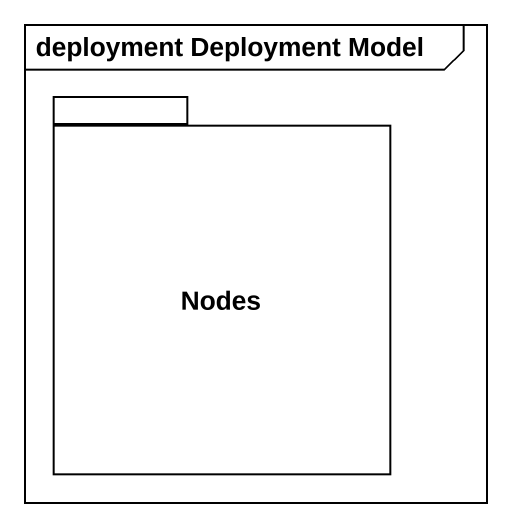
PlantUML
@startuml
mainframe deployment Deployment Model
package Nodes {
}
@enduml
